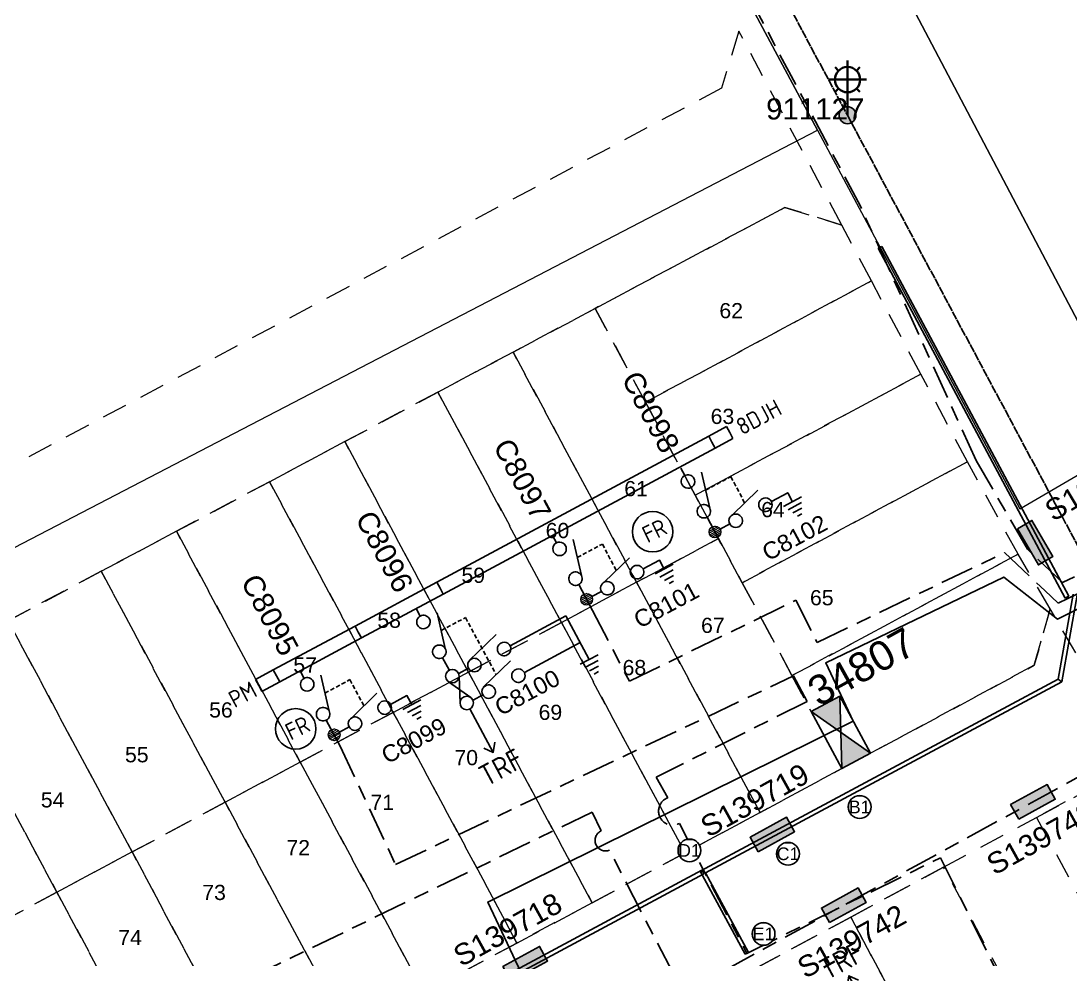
# Model space of a CAD drawing. Header units: metres. Extents: x 303431 to 305438, y 6269401 to 6270518.
# Drawn here: x 303767.9 to 303892.4, y 6270030 to 6270141.3 of the extents above; entities that cross this region are included whole.
import ezdxf
from ezdxf.enums import TextEntityAlignment as Align

# ---------------------------------------------------------------- set-up
doc = ezdxf.new("R2010")
doc.units = ezdxf.units.M
for name, pattern in [('A', [0]), ('Cable Exist OH', [1, 1, 0]), ('Cable Exist UG', [8.2, 4, -1.2, 1.8, -1.2]), ('CENTERX2', [4, 2.5, -0.5, 0.5, -0.5]), ('Dash', [5, 3, -2]), ('DASHED', [0.75, 0.5, -0.25]), ('IE Trench LV', [6.5, 5, -1.5])]:
    doc.linetypes.add(name, pattern=pattern)
doc.layers.get('0').update_dxf_attribs({"color": 6})
for name, color, linetype in [('_User Duct ID', 3, 'Continuous'), ('Equip_HV_EXT', 7, 'Continuous'), ('Equip_SP_SL_EXT', 7, 'Continuous'), ('Mains_HV_EXT', 7, 'Continuous'), ('Mains_HV_NEW_U72', 2, 'Continuous'), ('Mains_LV_EXT', 7, 'Continuous'), ('Sub_SP_EXT', 7, 'Continuous'), ('SupportsOH_SP_TR_HV_LV_SL_EXT', 7, 'Continuous'), ('SupportsUG_SP_LV_EXT', 7, 'Continuous'), ('UG_Details_SP_MISC', 7, 'Continuous')]:
    doc.layers.add(name, color=color, linetype=linetype)
for name, color, linetype, lineweight in [('Cadastre Developer_SP_EXT', 9, 'Continuous', 5), ('Cadastre Land Parcels_SP_EXT', 9, 'Continuous', 5), ('Cadastre Roads_SP_EXT', 9, 'Continuous', 5)]:
    doc.layers.add(name, color=color, linetype=linetype, lineweight=lineweight)
doc.styles.add('ARIAL', font='arial.ttf', dxfattribs={"height": 2})
doc.styles.add('iecARIAL', font='arial.ttf', dxfattribs={"height": 2})
doc.styles.add('iecISOCP', font='isocp.shx')
doc.styles.add('IESYMBOL1', font='isocp.shx')
doc.styles.add('POLE_LABEL', font='arial.ttf')
doc.styles.get("Standard").update_dxf_attribs({"font": 'arial.ttf'})
doc.styles.add('SWG_LABEL', font='arial.ttf')
doc.styles.add('SWITCH_LABEL', font='arial.ttf', dxfattribs={"height": 2.5})
doc.linetypes.add('Cable New UG', pattern='A,7,-0.25,["x",Standard,S=2,R=0,X=0.2,Y=-0.8],-2.1', length=9.35)

# ---------------------------------------------------------------- blocks, each defined once
blk = doc.blocks.new('SUB_PADMOUNT_EXT')
for points in [[(0, 0), (-3.84, 1.92), (-3.84, -1.92)], [(0, 0), (3.84, 1.92), (3.84, -1.92)]]:
    blk.add_hatch(color=256).paths.add_polyline_path(points)
for p, q in [((3.84, 1.92), (-3.84, -1.92)), ((-3.84, 1.92), (3.84, -1.92))]:
    blk.add_line(p, q)
blk.add_lwpolyline([(-3.84, -1.92), (3.84, -1.92), (3.84, 1.92), (-3.84, 1.92)], close=True)
for tag, height, flags, p in [('ASSET_NUM', 3.5, 8, (2, 2)), ('STREET_CODE', 0.2, 9, (1.5, 0)), ('CONSTRUCTED_VOLTAGE', 0.2, 9, (1.5, -0.2)), ('OPERATING_VOLTAGE', 0.2, 9, (1.5, -0.6)), ('ORIENTATION', 0.2, 9, (1.5, -0.8)), ('OWNED_BY', 0.2, 9, (1.5, -1)), ('OPERATED_BY', 0.2, 9, (1.5, -1.2)), ('NO_PHASES', 0.2, 9, (1.5, -0.4)), ('SECONDARY_VOLTAGE', 0.2, 9, (1.5, -1.6)), ('STATE', 0.2, 9, (1.5, -1.8)), ('SUBSTATION_TYPE', 0.2, 9, (1.5, -2.2)), ('MAINTAINED_BY', 0.2, 9, (1.5, -1.4)), ('PARENT', 0.2, 9, (1.5, -2)), ('USAGE', 0.2, 9, (1.5, -2.4)), ('STREETNAME', 0.2, 9, (1.5, -3)), ('SUBURB', 0.2, 9, (1.5, -3.2)), ('Z', 0.2, 1, (1.5, -3.6)), ('LEGEND', 0.2, 9, (1.5, -2.6)), ('LOCATION', 0.2, 9, (1.5, -2.8)), ('NOTES', 0.2, 9, (1.5, -3.4))]:
    blk.add_attdef(tag, text='', height=height, dxfattribs=dict(flags=flags)).set_placement(p, align=Align.MIDDLE_LEFT)
blk = doc.blocks.new('SL_LANTERN_EXT')
at = {"lineweight": 40}
for p, q in [((0, 1.97), (0, 6.47)), ((-1.46, 5.68), (-1.06, 5.28)), ((1.46, 5.68), (1.06, 5.28)), ((-2.25, 4.22), (2.25, 4.22)), ((-1.46, 2.76), (-1.06, 3.16)), ((0, 0), (0, 2.72)), ((1.46, 2.76), (1.06, 3.16))]:
    blk.add_line(p, q, dxfattribs=at)
blk.add_circle((0, 4.22), 1.5, dxfattribs=at)
at = {"style": 'iecARIAL', "flags": 9}
blk.add_attdef('ASSET_NUM', (1.5, 1.5), '', height=2.5, dxfattribs=at)
for tag, p, height, flags in [('CONSTRUCTED_VOLTAGE', (0.98, -0.65), 0.2, 9), ('CONTROL_TYPE', (0.98, -0.85), 0.2, 9), ('LANTERN_PURPOSE', (0.98, -1.05), 0.2, 9), ('LANTERN_TYPE', (0.98, -1.25), 0.2, 9), ('LNUMBER', (2.18, -3.25), 2.5, 8), ('OPERATING_VOLTAGE', (0.98, -1.65), 0.2, 9), ('ORIENTATION', (0.98, -1.85), 0.2, 9), ('OWNED_BY', (0.98, -2.05), 0.2, 9), ('STATE', (0.98, -2.25), 0.2, 9), ('NO_PHASES', (0.98, -1.45), 0.2, 9), ('USAGE', (0.98, -2.45), 0.2, 9), ('CEXIST', (0.98, -2.65), 0.2, 9), ('CNEW', (0.98, -2.85), 0.2, 9), ('CNUMBER', (0.98, -3.05), 0.2, 9), ('CREMOVE', (0.98, -3.25), 0.2, 9), ('CREPLACE', (0.98, -3.45), 0.2, 9), ('LKINGHEIGHT', (0.98, -3.65), 0.2, 9), ('LBRACKET', (0.98, -3.85), 0.2, 9), ('LBRACKETVOCAB', (0.98, -4.05), 0.2, 9), ('LCATEGORY', (0.98, -4.25), 0.2, 9), ('LCHARGE1', (0.98, -4.45), 0.2, 9), ('LCHARGE1PERCENT', (0.98, -4.65), 0.2, 9), ('LCHARGE2', (0.98, -4.85), 0.2, 9), ('LCHARGE2PERCENT', (0.98, -5.05), 0.2, 9), ('LCHARGE3', (0.98, -5.25), 0.2, 9), ('LCHARGE3PERCENT', (0.98, -5.45), 0.2, 9), ('LEXIST', (0.98, -5.65), 0.2, 9), ('LLAMP', (0.98, -5.85), 0.2, 9), ('LLAMPVOCAB', (0.98, -6.05), 0.2, 9), ('LMAST', (0.98, -6.25), 0.2, 9), ('LMASTVOCAB', (0.98, -6.45), 0.2, 9), ('LNEW', (0.98, -6.65), 0.2, 9), ('LANTNUMBER', (0.98, -6.85), 0.2, 9), ('LOUTREACH', (0.98, -7.25), 0.2, 9), ('LOUTREACHVOCAB', (0.98, -7.45), 0.2, 9), ('LRATECODE', (0.98, -7.65), 0.2, 9), ('LREMOVE', (0.98, -7.85), 0.2, 9), ('LREPLACE', (0.98, -8.05), 0.2, 9), ('LTYPE', (0.98, -8.25), 0.2, 9), ('LTYPEVOCAB', (0.98, -8.45), 0.2, 9), ('LEGEND', (0.98, -8.65), 0.2, 9), ('LOCATION', (0.98, -8.85), 0.2, 9), ('STREETNAME', (0.98, -9.25), 0.2, 9), ('SUBURB', (0.98, -9.45), 0.2, 1), ('NOTES', (0.98, -9.05), 0.2, 9)]:
    blk.add_attdef(tag, p, '', height=height, dxfattribs=dict(flags=flags))
blk = doc.blocks.new('POLE_EXT')
blk.add_hatch(color=256).paths.add_polyline_path([(-1, 0, 1), (1, 0, 1)])
blk.add_lwpolyline([(-1, 0, 1), (1, 0, 1)], format="xyb", close=True)
for tag, height, flags, p in [('pNumber', 2.5, 8, (-17.84, 2.07)), ('OWNED_BY', 0.2, 9, (1.35, -0.4)), ('SPECIAL_USE', 0.2, 9, (1.35, -0.8)), ('STATE', 0.2, 9, (1.35, -1)), ('PARENT', 0.2, 9, (1.35, -0.6)), ('USAGE', 0.2, 9, (1.35, -1.2)), ('cLV', 0.2, 9, (1.35, -1.4)), ('hDepth', 0.2, 9, (1.35, -1.6)), ('hDia', 0.2, 9, (1.35, -1.8)), ('cHV', 0.2, 9, (1.35, -2)), ('LBRACKET', 0.2, 9, (1.35, -2.2)), ('LExisting', 0.2, 9, (1.35, -2.4)), ('cLinedev', 0.2, 9, (1.35, -3.4)), ('pExisting', 0.2, 9, (1.35, -3.8)), ('LANTNUMBER', 0.2, 9, (1.35, -2.6)), ('LOther', 0.2, 9, (1.35, -2.8)), ('LRemove', 0.2, 9, (1.35, -3)), ('LEGEND', 0.2, 9, (1.35, -3.2)), ('LOCATION', 0.2, 9, (1.35, -3.6)), ('pFooting', 0.2, 9, (1.35, -4.4)), ('pNew', 0.2, 9, (1.35, -4.6)), ('pRelocate', 0.2, 9, (1.35, -5)), ('PFNUMBER', 0.2, 9, (1.35, -4)), ('NEWPFNUMBER', 0.2, 9, (1.35, -4.2)), ('pRemove', 0.2, 9, (1.35, -5.2)), ('pReplace', 0.2, 9, (1.35, -5.4)), ('pStay', 0.2, 9, (1.35, -5.6)), ('pType', 0.2, 9, (1.35, -5.8)), ('cspan', 0.2, 9, (1.35, -6)), ('STREETNAME', 0.2, 9, (1.35, -6.2)), ('SUBURB', 0.2, 9, (1.35, -6.4)), ('OPERATED_BY', 0.2, 9, (1.36, -7.01)), ('NOTES', 0.2, 9, (1.35, -6.6)), ('MAINTAINED_BY', 0.2, 9, (1.36, -6.81))]:
    blk.add_attdef(tag, text='', height=height, dxfattribs=dict(flags=flags)).set_placement(p, align=Align.MIDDLE_LEFT)
at = {"style": 'POLE_LABEL'}
for tag, height, flags, p in [('ASSET_NUM', 2.5, 8, (2, 2)), ('STRUCTURE_PLANT_NUMBER', 0.2, 9, (1.35, 0.03)), ('STREET_CODE', 0.2, 9, (1.35, -0.2))]:
    blk.add_attdef(tag, text='', height=height, dxfattribs=dict(at, flags=flags)).set_placement(p, align=Align.MIDDLE_LEFT)
at = {"flags": 1}
blk.add_attdef('Z', (1.35, -7.33), '', height=0.2, dxfattribs=at)
blk = doc.blocks.new('PILLAR_EXT')
blk.add_hatch(color=256).paths.add_polyline_path([(-2.475, 0.99), (-2.475, -0.99), (2.475, -0.99), (2.475, 0.99)])
blk.add_lwpolyline([(-2.475, -0.99), (2.475, -0.99), (2.475, 0.99), (-2.475, 0.99)], close=True)
at = {"style": 'iecARIAL', "flags": 8}
blk.add_attdef('ASSET_NUM', (1.5, 3.5), '', height=2.5, dxfattribs=at)
for tag, p, flags in [('OWNED_BY', (0, -0.2), 9), ('STATE', (0, -0.4), 9), ('SUPPORT_TYPE', (0, -0.6), 9), ('USAGE', (0, -0.8), 9), ('LEGEND', (0, -1), 9), ('LOCATION', (0, -1.2), 9), ('NOTES', (0, -1.4), 9), ('STREETNAME', (0, -1.8), 9), ('SUBURB', (0, -2), 1), ('PARENT', (0, -1.6), 9)]:
    blk.add_attdef(tag, p, '', height=0.2, dxfattribs=dict(flags=flags))
blk = doc.blocks.new('SWG_SIE_TRF_NOES_NEW')
for p, q in [((7.01, 0.8), (2.79, 1.95)), ((14.68, 0), (20.54, 0))]:
    blk.add_line(p, q)
at = {"linetype": 'DASHED'}
blk.add_lwpolyline([(4.9, 1.38), (4.9, 4.64), (12.61, 4.64)], dxfattribs=at)
for points in [[(2.2, 0.01), (1.2, 0.01)], [(19.54, -0.75), (20.54, 0), (19.54, 0.75)], [(7.8, 0), (9.45, 0)]]:
    blk.add_lwpolyline(points)
for points in [[(3, -0.79, 1), (3, 0.81, 1)], [(7, -0.8, 1), (7, 0.8, 1)]]:
    blk.add_lwpolyline(points, format="xyb", close=True)
at = {"flags": 1}
blk.add_attdef('Z', (0, 0), '', height=0.2, dxfattribs=at)
at = {"style": 'SWITCH_LABEL', "flags": 9}
blk.add_attdef('STREET_CODE', text='', height=0.2, dxfattribs=at).set_placement((0, -0.2), align=Align.MIDDLE_LEFT)
at = {"flags": 9}
for tag, p in [('ORIENTATION', (0, -0.4)), ('SUBURB', (0, -1)), ('STREETNAME', (0, -1.2)), ('PARENT', (0, -0.6)), ('USAGE', (0, -0.8)), ('OPERATED_BY', (0, -2.11)), ('LOCATION', (0, -1.4)), ('NOTES', (0, -1.6)), ('OWNED_BY', (0, -1.89)), ('MAINTAINED_BY', (0, -2.32))]:
    blk.add_attdef(tag, text='', height=0.2, dxfattribs=at).set_placement(p, align=Align.MIDDLE_LEFT)
blk = doc.blocks.new('SWG_FUSE_NEW')
for points in [[(1.15, 0.72), (4.04, -0.71)], [(1.16, -0.72), (4.04, 0.73)]]:
    blk.add_lwpolyline(points)
for centre in [(0.8, 0), (4.4, 0.01)]:
    blk.add_circle(centre, 0.8)
blk = doc.blocks.new('*U58')
at = {"linetype": 'CENTERX2'}
blk.add_blockref('SWG_SIE_TRF_NOES_NEW', (0, 0), dxfattribs=at)
at = {"linetype": 'CENTERX2', "rotation": 180}
blk.add_blockref('SWG_FUSE_NEW', (14.68, 0), dxfattribs=at)
at = {"style": 'IESYMBOL1'}
blk.add_text('TRF', height=2.5, rotation=270.0174, dxfattribs=at).set_placement((22.51, -0.05), align=Align.MIDDLE_CENTER)
blk = doc.blocks.new('*U57')
for p, q in [((-1.6, 60.98), (-1.6, 63.38)), ((-1.6, 63.38), (-0.8, 63.38)), ((0, 63.38), (-0.8, 63.38)), ((0, 60.98), (0, 63.38)), ((-1.6, 24.4), (-1.6, 60.98)), ((-1.6, 60.98), (-0.8, 60.98)), ((0, 60.98), (-0.8, 60.98)), ((0, 24.4), (0, 60.98)), ((-1.6, 13.4), (-1.6, 24.4)), ((-1.6, 24.4), (-0.8, 24.4)), ((0, 24.4), (-0.8, 24.4)), ((0, 13.4), (0, 24.4)), ((-1.6, 2.4), (-1.6, 13.4)), ((-1.6, 13.4), (-0.8, 13.4)), ((0, 13.4), (-0.8, 13.4)), ((0, 2.4), (0, 13.4)), ((-1.6, 0), (-1.6, 2.4)), ((-1.6, 2.4), (-0.8, 2.4)), ((0, 2.4), (-0.8, 2.4)), ((0, 0), (0, 2.4)), ((-1.6, 0), (-0.8, 0)), ((0, 0), (-0.8, 0))]:
    blk.add_line(p, q)
at = {"color": 7, "style": 'IESYMBOL1'}
for s, p in [('8DJH', (-0.79, 67.27, 19.97)), ('PM', (-0.76, -2.18, 19.97))]:
    blk.add_text(s, height=2, rotation=89.9826, dxfattribs=at).set_placement(p, align=Align.MIDDLE_CENTER)
blk = doc.blocks.new('*U59')
at = {"linetype": 'CENTERX2'}
blk.add_blockref('SWG_SIE_TRF_NOES_NEW', (0, 0), dxfattribs=at)
at = {"linetype": 'CENTERX2', "rotation": 180}
blk.add_blockref('SWG_FUSE_NEW', (14.68, 0), dxfattribs=at)
at = {"style": 'IESYMBOL1'}
blk.add_text('TRF', height=2.5, rotation=89.9826, dxfattribs=at).set_placement((22.51, -0.05), align=Align.MIDDLE_CENTER)
blk = doc.blocks.new('FAULT_INDIC_SE')
blk.add_circle((0, 0), 2.4)
at = {"insert": (-1.15, 1), "char_height": 2, "width": 2.7042, "attachment_point": 1, "style": 'iecISOCP'}
blk.add_mtext('FR', dxfattribs=at)
blk = doc.blocks.new('SWG_SIE_SU_NEW')
blk.add_line((5.81, 0.79), (1.59, 1.94))
at = {"linetype": 'A', "lineweight": 0}
for p, q in [((7.98, 0.35), (7.98, -0.37)), ((8.18, -0.58), (8.18, 0.56)), ((8.38, 0.66), (8.38, -0.68)), ((8.58, -0.71), (8.58, 0.69)), ((8.78, 0.66), (8.78, -0.68)), ((8.98, -0.59), (8.98, 0.56)), ((9.18, 0.35), (9.18, -0.38))]:
    blk.add_line(p, q, dxfattribs=at)
at = {"linetype": 'DASHED'}
blk.add_lwpolyline([(3.7, 1.36), (3.7, 4.73), (7.22, 4.73)], dxfattribs=at)
for points in [[(1, 0), (0, 0)], [(6.6, -0.01), (10.1, -0.01)]]:
    blk.add_lwpolyline(points)
for points in [[(1.8, -0.8, 1), (1.8, 0.8, 1)], [(5.8, -0.81, 1), (5.8, 0.79, 1)]]:
    blk.add_lwpolyline(points, format="xyb", close=True)
at = {"linetype": 'A', "lineweight": 0}
blk.add_circle((8.58, -0.01), 0.7, dxfattribs=at)
at = {"style": 'SWG_LABEL', "flags": 8}
blk.add_attdef('ASSET_NUM', text='', height=2.5, rotation=179.9544, dxfattribs=at).set_placement((-2.4, 0.01), align=Align.MIDDLE_LEFT)
at = {"flags": 1}
blk.add_attdef('Z', (0, 0), '', height=0.2, dxfattribs=at)
at = {"style": 'SWITCH_LABEL', "flags": 9}
blk.add_attdef('STREET_CODE', text='', height=0.2, dxfattribs=at).set_placement((0, 0), align=Align.MIDDLE_LEFT)
at = {"flags": 9}
for tag, p in [('ORIENTATION', (0, -0.2)), ('SUBURB', (0, -0.8)), ('STREETNAME', (0, -1)), ('PARENT', (0, -0.4)), ('USAGE', (0, -0.6)), ('LOCATION', (0, -1.2)), ('OPERATED_BY', (-0.01, -1.84)), ('OWNED_BY', (-0.01, -1.62)), ('MAINTAINED_BY', (-0.01, -2.05)), ('NOTES', (0, -1.4))]:
    blk.add_attdef(tag, text='', height=0.2, dxfattribs=at).set_placement(p, align=Align.MIDDLE_LEFT)
blk = doc.blocks.new('SWG_SIE_TRS_ES_1_NEW')
for p, q in [((-6.1, 4.33), (-1.8, 5.55)), ((-6.1, 0.75), (-1.8, 1.97)), ((5.3, -2.29), (7.7, -2.29)), ((5.6, -2.89), (7.4, -2.89)), ((5.9, -3.49), (7.1, -3.49)), ((6.21, -4.09), (6.81, -4.09))]:
    blk.add_line(p, q)
for points in [[(-5.79, 2.76, -1), (-5.79, 4.36, -1)], [(-1.79, 2.77, -1), (-1.79, 4.37, -1)], [(-5.79, -0.82, -1), (-5.79, 0.78, -1)], [(-1.79, -0.81, -1), (-1.79, 0.79, -1)]]:
    blk.add_lwpolyline(points, format="xyb", close=True)
for points in [[(-6.59, 3.56), (-7.89, 3.56)], [(6.5, 3.57), (-0.99, 3.57)], [(6.5, 3.57), (6.5, -2.29)], [(-6.59, -0.02), (-7.89, -0.02)], [(6.5, -0.01), (-0.99, -0.01)]]:
    blk.add_lwpolyline(points)
at = {"flags": 1}
blk.add_attdef('Z', (0, 0), '', height=0.2, dxfattribs=at)
at = {"style": 'SWG_LABEL', "flags": 8}
blk.add_attdef('ASSET_NUM', text='', height=2.5, dxfattribs=at).set_placement((-1.81, -2.26), align=Align.MIDDLE_CENTER)
at = {"style": 'SWITCH_LABEL', "flags": 9}
blk.add_attdef('STREET_CODE', text='', height=0.2, dxfattribs=at).set_placement((0, -0.2), align=Align.MIDDLE_LEFT)
at = {"flags": 9}
for tag, p in [('ORIENTATION', (0, -0.4)), ('SUBURB', (0, -1)), ('STREETNAME', (0, -1.2)), ('PARENT', (0, -0.6)), ('USAGE', (0, -0.8)), ('LOCATION', (0, -1.4)), ('NOTES', (0, -1.6)), ('OWNED_BY', (0.01, -1.8)), ('OPERATED_BY', (0.01, -2.03)), ('MAINTAINED_BY', (0, -2.23))]:
    blk.add_attdef(tag, text='', height=0.2, dxfattribs=at).set_placement(p, align=Align.MIDDLE_LEFT)
blk = doc.blocks.new('SWG_SIE_ES_NEW')
for p, q in [((-5.79, 0.78), (-1.79, 1.93)), ((0.01, -1.21), (2.41, -1.21)), ((0.31, -1.81), (2.11, -1.81)), ((0.61, -2.41), (1.81, -2.41)), ((0.92, -3.01), (1.52, -3.01))]:
    blk.add_line(p, q)
for points in [[(-5.79, -0.82, -1), (-5.79, 0.78, -1)], [(-1.79, -0.81, -1), (-1.79, 0.79, -1)]]:
    blk.add_lwpolyline(points, format="xyb", close=True)
for points in [[(-6.59, -0.02), (-7.89, -0.02)], [(-0.99, -0.01), (1.21, -0.01), (1.21, -1.21)]]:
    blk.add_lwpolyline(points)
at = {"flags": 1}
blk.add_attdef('Z', (0, 0), '', height=0.2, dxfattribs=at)
at = {"style": 'SWITCH_LABEL', "flags": 9}
blk.add_attdef('STREET_CODE', text='', height=0.2, dxfattribs=at).set_placement((0, -0.2), align=Align.MIDDLE_LEFT)
at = {"flags": 9}
for tag, p in [('ORIENTATION', (0, -0.4)), ('SUBURB', (0, -1)), ('STREETNAME', (0, -1.2)), ('PARENT', (0, -0.6)), ('USAGE', (0, -0.8)), ('OPERATED_BY', (0, -2.01)), ('LOCATION', (0, -1.4)), ('NOTES', (0, -1.6)), ('OWNED_BY', (0, -1.78)), ('MAINTAINED_BY', (0, -2.21))]:
    blk.add_attdef(tag, text='', height=0.2, dxfattribs=at).set_placement(p, align=Align.MIDDLE_LEFT)
at = {"style": 'ARIAL', "flags": 8}
blk.add_attdef('ASSET_NUM', text='', height=2, dxfattribs=at).set_placement((14.3, -5.09), align=Align.MIDDLE_RIGHT)
blk = doc.blocks.new('DUCT_INDICATOR')
at = {"flags": 1}
blk.add_attdef('Z', (0, 0), '', height=0.2, dxfattribs=at)
at = {"color": 7, "linetype": 'Cable Exist UG'}
blk.add_wipeout([(-0.51, 2.16), (-0.04, 2.22), (0.58, 2.17), (1.41, 1.69), (2.01, 1.02), (2.19, 0.01), (1.98, -1.07), (1.16, -1.93), (0.25, -2.17), (-0.43, -2.15), (-1.15, -1.86), (-1.68, -1.49), (-1.99, -0.81), (-2.19, 0.06), (-1.97, 1.09), (-1.07, 1.98), (-0.87, 2.07)], dxfattribs=at)
blk.add_circle((0, 0), 2.25)
blk.add_attdef('CODE', text='', height=1.8).set_placement((0, 0), align=Align.MIDDLE_CENTER)

msp = doc.modelspace()

# ---------------------------------------------------------------- linework, layer by layer
at = {"layer": 'Cadastre Developer_SP_EXT', "linetype": 'Dash'}
for points in [[(303766.35988, 6270070.20228), (303777.39703, 6270076.07307), (303786.31495, 6270080.81766), (303797.3521, 6270086.68845), (303806.27003, 6270091.43156), (303817.30718, 6270097.30235), (303826.22511, 6270102.04694), (303835.93774, 6270107.21329), (303835.93774, 6270107.21329), (303858.41754, 6270119.16947), (303865.17776, 6270117.10204), (303852.98184, 6270140.06725), (303850.91293, 6270133.30259), (303718.56181, 6270062.9019)], [(303855.22686, 6270029.1822), (303866.24181, 6270035.09295), (303877.25825, 6270041.0037), (303888.2732, 6270046.91445), (303896.08711, 6270051.10703), (303903.01752, 6270049.15503), (303889.88334, 6270071.60967), (303888.00238, 6270064.92937), (303865.19404, 6270052.69053), (303855.50064, 6270047.48866), (303846.60048, 6270042.71299), (303835.58404, 6270036.80224), (303826.68388, 6270032.02658), (303815.66892, 6270026.11583)], [(303855.22686, 6270029.1822), (303866.24181, 6270035.09295), (303877.25825, 6270041.0037), (303888.2732, 6270046.91445), (303896.08711, 6270051.10703), (303903.01752, 6270049.15503), (303889.88334, 6270071.60967), (303888.00238, 6270064.92937), (303865.19404, 6270052.69053), (303855.50064, 6270047.48866), (303846.60048, 6270042.71299), (303835.58404, 6270036.80224), (303826.68388, 6270032.02658), (303815.66892, 6270026.11583)], [(303855.22686, 6270029.1822), (303866.24181, 6270035.09295), (303877.25825, 6270041.0037), (303888.2732, 6270046.91445), (303896.08711, 6270051.10703), (303903.01752, 6270049.15503), (303889.88334, 6270071.60967), (303888.00238, 6270064.92937), (303865.19404, 6270052.69053), (303855.50064, 6270047.48866), (303846.60048, 6270042.71299), (303835.58404, 6270036.80224), (303826.68388, 6270032.02658), (303815.66892, 6270026.11583)]]:
    msp.add_lwpolyline(points, dxfattribs=at)
for points in [[(303868.6955, 6270110.47797), (303865.17776, 6270117.10204), (303858.41754, 6270119.16947), (303835.93774, 6270107.21329), (303841.90177, 6270096.09919), (303868.6955, 6270110.47797)], [(303874.55889, 6270099.43638), (303868.6955, 6270110.47797), (303841.90177, 6270096.09919), (303847.81252, 6270085.08423), (303874.55889, 6270099.43638)], [(303841.90177, 6270096.09919), (303835.93774, 6270107.21329), (303826.22511, 6270102.04694), (303840.86287, 6270074.7678), (303850.56663, 6270079.95191), (303847.81252, 6270085.08423), (303841.90177, 6270096.09919)], [(303826.22511, 6270102.04694), (303817.30718, 6270097.30235), (303831.95383, 6270070.00841), (303840.86287, 6270074.7678), (303826.22511, 6270102.04694)], [(303880.07451, 6270089.05039), (303874.55889, 6270099.43638), (303847.81252, 6270085.08423), (303850.56663, 6270079.95191), (303853.37253, 6270074.72192), (303880.07451, 6270089.05039)], [(303817.30718, 6270097.30235), (303806.27003, 6270091.43156), (303820.92704, 6270064.1169), (303831.95383, 6270070.00841), (303817.30718, 6270097.30235)], [(303806.27003, 6270091.43156), (303797.3521, 6270086.68845), (303812.01799, 6270059.35752), (303820.92704, 6270064.1169), (303806.27003, 6270091.43156)], [(303880.07451, 6270089.05039), (303853.37253, 6270074.72192), (303859.28329, 6270063.70697), (303886.09181, 6270078.09167), (303880.07451, 6270089.05039)], [(303797.3521, 6270086.68845), (303786.31495, 6270080.81766), (303800.9912, 6270053.466), (303812.01799, 6270059.35752), (303797.3521, 6270086.68845)], [(303786.31495, 6270080.81766), (303777.39703, 6270076.07307), (303792.08215, 6270048.70662), (303800.9912, 6270053.466), (303786.31495, 6270080.81766)], [(303853.37253, 6270074.72192), (303850.56663, 6270079.95191), (303840.86287, 6270074.7678), (303855.50064, 6270047.48866), (303865.19404, 6270052.69053), (303859.28329, 6270063.70697), (303853.37253, 6270074.72192)], [(303888.00238, 6270064.92937), (303889.88334, 6270071.60967), (303886.09181, 6270078.09167), (303859.28329, 6270063.70697), (303865.19404, 6270052.69053), (303888.00238, 6270064.92937)], [(303777.39703, 6270076.07307), (303766.35988, 6270070.20228), (303781.05536, 6270042.81511), (303792.08215, 6270048.70662), (303777.39703, 6270076.07307)], [(303840.86287, 6270074.7678), (303831.95383, 6270070.00841), (303846.60048, 6270042.71299), (303855.50064, 6270047.48866), (303840.86287, 6270074.7678)], [(303766.35988, 6270070.20228), (303757.44195, 6270065.45918), (303772.14632, 6270038.05572), (303781.05536, 6270042.81511), (303766.35988, 6270070.20228)], [(303831.95383, 6270070.00841), (303820.92704, 6270064.1169), (303835.58404, 6270036.80224), (303846.60048, 6270042.71299), (303831.95383, 6270070.00841)], [(303757.44195, 6270065.45918), (303746.4048, 6270059.58838), (303761.121, 6270032.16421), (303772.14632, 6270038.05572), (303757.44195, 6270065.45918)], [(303820.92704, 6270064.1169), (303812.01799, 6270059.35752), (303826.68388, 6270032.02658), (303835.58404, 6270036.80224), (303820.92704, 6270064.1169)], [(303812.01799, 6270059.35752), (303800.9912, 6270053.466), (303815.66892, 6270026.11583), (303826.68388, 6270032.02658), (303812.01799, 6270059.35752)], [(303800.9912, 6270053.466), (303792.08215, 6270048.70662), (303806.76728, 6270021.33869), (303815.66892, 6270026.11583), (303800.9912, 6270053.466)], [(303903.01752, 6270049.15503), (303896.08711, 6270051.10703), (303888.2732, 6270046.91445), (303900.16426, 6270024.75579), (303913.16673, 6270031.80311), (303903.01752, 6270049.15503)], [(303792.08215, 6270048.70662), (303781.05536, 6270042.81511), (303795.75232, 6270015.42793), (303806.76728, 6270021.33869), (303792.08215, 6270048.70662)], [(303781.05536, 6270042.81511), (303772.14632, 6270038.05572), (303786.85216, 6270010.65227), (303795.75232, 6270015.42793), (303781.05536, 6270042.81511)], [(303877.25825, 6270041.0037), (303866.24181, 6270035.09295), (303878.18171, 6270012.84253), (303884.7969, 6270016.42687), (303889.17298, 6270018.79916), (303877.25825, 6270041.0037)], [(303772.14632, 6270038.05572), (303761.121, 6270032.16421), (303775.83573, 6270004.74152), (303786.85216, 6270010.65227), (303772.14632, 6270038.05572)], [(303866.24181, 6270035.09295), (303855.22686, 6270029.1822), (303867.19043, 6270006.88591), (303878.18171, 6270012.84253), (303866.24181, 6270035.09295)]]:
    msp.add_lwpolyline(points, close=True, dxfattribs=at)
at = {"layer": 'Cadastre Land Parcels_SP_EXT', "linetype": 'Continuous'}
for points in [[(303903.86843, 6270093.0588), (304206.78713, 6270210.66237), (304273.40352, 6270236.55531), (304342.30562, 6270263.311), (304409.52771, 6270289.4192), (304476.75749, 6270315.53607), (304546.0418, 6270342.47602), (304565.4975, 6270350.25485), (304810.29183, 6270448.35379), (304797.37937, 6270469.03528), (304766.75595, 6270517.95026), (304408.94003, 6270377.97451), (303862.40245, 6270164.13899), (303900.50163, 6270091.75156), (303903.86843, 6270093.0588)], [(303903.86843, 6270093.0588), (304206.78713, 6270210.66237), (304273.40352, 6270236.55531), (304342.30562, 6270263.311), (304409.52771, 6270289.4192), (304476.75749, 6270315.53607), (304546.0418, 6270342.47602), (304565.4975, 6270350.25485), (304810.29183, 6270448.35379), (304797.37937, 6270469.03528), (304766.75595, 6270517.95026), (304408.94003, 6270377.97451), (303862.40245, 6270164.13899), (303900.50163, 6270091.75156), (303903.86843, 6270093.0588)], [(303862.287, 6270128.33602), (303801.67996, 6270241.45698), (303657.83903, 6270166.65003), (303677.70999, 6270129.05301), (303703.92896, 6270079.61599), (303717.94399, 6270053.36998), (303862.287, 6270128.33602)]]:
    msp.add_lwpolyline(points, close=True, dxfattribs=at)
at = {"layer": 'Cadastre Roads_SP_EXT', "linetype": 'Continuous'}
msp.add_lwpolyline([(303900.50163, 6270091.75154), (303862.40247, 6270164.13894), (303860.05901, 6270168.59122), (303822.89616, 6270239.19953), (303825.39503, 6270240.18361), (303802.85137, 6270282.77311), (303778.68633, 6270328.40334), (303762.50112, 6270359.01161), (303750.96345, 6270354.90328), (303742.51841, 6270351.8977), (303801.67982, 6270241.4568), (303862.28661, 6270128.33617), (303886.28061, 6270083.46704), (303900.50163, 6270091.75154)], close=True, dxfattribs=at)
at = {"layer": 'Mains_HV_EXT', "linetype": 'Cable Exist UG'}
for points in [[(303994.26407, 6270116.12582), (303991.30748, 6270123.42637), (303991.30748, 6270123.42637), (303951.15043, 6270107.96692), (303929.1495, 6270099.48269), (303909.48238, 6270091.90253), (303908.2907, 6270090.4088), (303908.2907, 6270090.4088), (303904.93605, 6270081.00341), (303891.34927, 6270074.74555), (303887.18148, 6270078.69079), (303887.18148, 6270078.69079), (303881.10801, 6270089.20815), (303867.42569, 6270119.26542), (303867.42569, 6270119.26542), (303855.63136, 6270141.47431), (303849.0149, 6270153.96216), (303851.80683, 6270156.34994)], [(303835.64953, 6270071.40845), (303840.007, 6270063.05075), (303859.73321, 6270072.63176), (303862.26314, 6270067.63037), (303862.26314, 6270067.63037), (303884.48872, 6270078.29377), (303889.26379, 6270073.78361), (303890.84425, 6270072.29083), (303894.27236, 6270073.94642), (303907.74633, 6270080.09518), (303907.74633, 6270080.09518), (303907.12196, 6270081.1785), (303910.29326, 6270090.06988), (303924.66206, 6270095.56982)]]:
    msp.add_lwpolyline(points, dxfattribs=at)
for points in [[(303805.72969, 6270055.35353), (303812.28581, 6270041.324), (303859.47958, 6270063.69086), (303861.06491, 6270060.65853), (303861.06491, 6270060.65853), (303843.19783, 6270051.68344), (303843.19783, 6270051.68344), (303844.56097, 6270049.23305, 1.07586778), (303845.93875, 6270046.19989), (303853.92919, 6270030.80202), (303876.90258, 6270042.13623), (303884.17265, 6270027.40049)], [(303854.25277, 6270011.34564), (303845.18424, 6270028.45275), (303845.18424, 6270028.45275), (303837.64913, 6270043.01784, -0.969572009), (303836.68118, 6270045.33245), (303835.58774, 6270047.53188), (303835.58774, 6270047.53188), (303751.92515, 6270007.06154), (303748.17257, 6269986.49243), (303739.27235, 6269981.71679), (303728.25729, 6269975.80594), (303719.35565, 6269971.0303), (303708.341, 6269965.1197), (303699.44078, 6269960.34256), (303676.31416, 6269947.93337), (303668.87797, 6269950.17642), (303666.57669, 6269951.78827), (303666.57669, 6269951.78827), (303664.79685, 6269955.10546), (303670.82106, 6269958.10818), (303670.05413, 6269959.88177)]]:
    msp.add_lwpolyline(points, format="xyb", dxfattribs=at)
at = {"layer": 'Mains_HV_NEW_U72', "color": 10, "linetype": 'Cable New UG', "ltscale": 0.75, "flags": 128}
msp.add_lwpolyline([(303895.70932, 6270072.86249), (303890.75216, 6270070.38973), (303884.37724, 6270075.38797), (303863.28409, 6270065.22493), (303866.52158, 6270058.30624), (303823.22482, 6270036.88142), (303839.0376, 6270003.36031)], dxfattribs=at)
at = {"layer": 'Mains_LV_EXT', "linetype": 'Cable Exist OH'}
for points in [[(303820.49928, 6270214.8086), (303865.86632, 6270130.10473)], [(303820.49928, 6270214.8086), (303865.86632, 6270130.10473)], [(303865.86632, 6270130.10473), (303912.12916, 6270043.62077)], [(303865.86632, 6270130.10473), (303912.12916, 6270043.62077)]]:
    msp.add_lwpolyline(points, dxfattribs=at)
at = {"layer": 'UG_Details_SP_MISC'}
for p, q in [((303869.49591, 6270114.34606), (303869.70755, 6270114.45924)), ((303891.66312, 6270072.89231), (303869.49591, 6270114.34606)), ((303869.91919, 6270114.57241), (303869.70755, 6270114.45924)), ((303892.0864, 6270073.11866), (303869.91919, 6270114.57241)), ((303890.82845, 6270063.29532), (303892.62736, 6270073.34583)), ((303891.26, 6270062.982), (303893.09985, 6270073.26126)), ((303891.66312, 6270072.89231), (303891.87476, 6270073.00548)), ((303892.0864, 6270073.11866), (303891.87476, 6270073.00548)), ((303848.38337, 6270040.54982), (303890.82845, 6270063.29532)), ((303849.03499, 6270040.35444), (303891.26, 6270062.982)), ((303890.82845, 6270063.29532), (303891.04422, 6270063.13866)), ((303891.26, 6270062.982), (303891.04422, 6270063.13866)), ((303848.59568, 6270040.6636), (303737.90431, 6269981.25505)), ((303848.82268, 6270040.24067), (303738.1313, 6269980.83211)), ((303853.72424, 6270030.6855), (303848.38337, 6270040.54982)), ((303848.38337, 6270040.54982), (303848.70918, 6270040.45213)), ((303848.59568, 6270040.6636), (303848.70918, 6270040.45213)), ((303849.03499, 6270040.35444), (303848.70918, 6270040.45213)), ((303848.82268, 6270040.24067), (303848.70918, 6270040.45213)), ((303854.14634, 6270030.91404), (303849.03499, 6270040.35444)), ((303853.72424, 6270030.6855), (303853.93529, 6270030.79977)), ((303854.14634, 6270030.91404), (303853.93529, 6270030.79977))]:
    msp.add_line(p, q, dxfattribs=at)
at = {"layer": 'UG_Details_SP_MISC', "color": 7, "linetype": 'Cable Exist UG', "flags": 128}
msp.add_lwpolyline([(303905.89112, 6270051.93262), (303897.78293, 6270054.16805), (303843.1057, 6270024.31378)], dxfattribs=at)

# ---------------------------------------------------------------- block references
at = {"layer": 'Equip_HV_EXT', "linetype": 'IE Trench LV'}
ref = msp.add_blockref('SWG_SIE_SU_NEW', (303846.09932, 6270088.29895), dxfattribs=dict(at, rotation=298.2179977999371))
ref.add_attrib('ASSET_NUM', 'C8098', dxfattribs={"layer": '0', "height": 2.5, "rotation": 118.1723716, "style": 'SWG_LABEL', "text_generation_flag": 6}).set_placement((303844.97473, 6270090.41919), align=Align.MIDDLE_RIGHT)
for name, p, rotation in [('*U57', (303796.44108, 6270061.83147), 298.218051642228), ('FAULT_INDIC_SE', (303842.7594, 6270080.76338), 26), ('FAULT_INDIC_SE', (303800.45373, 6270057.40235), 26)]:
    msp.add_blockref(name, p, dxfattribs=dict(at, rotation=rotation))
ref = msp.add_blockref('SWG_SIE_SU_NEW', (303830.88417, 6270080.31358), dxfattribs=dict(at, rotation=298.2179977999371))
ref.add_attrib('ASSET_NUM', 'C8097', dxfattribs={"layer": '0', "height": 2.5, "rotation": 118.1723716, "style": 'SWG_LABEL', "text_generation_flag": 6}).set_placement((303829.75959, 6270082.43382), align=Align.MIDDLE_RIGHT)
ref = msp.add_blockref('SWG_SIE_ES_NEW', (303857.70565, 6270084.81431), dxfattribs=dict(at, rotation=28.21799779993681))
ref.add_attrib('ASSET_NUM', 'C8102', dxfattribs={"layer": '0', "height": 2, "rotation": 28.2179978, "style": 'ARIAL'}).set_placement((303863.21627, 6270081.99914), align=Align.MIDDLE_RIGHT)
ref = msp.add_blockref('*U59', (303814.16563, 6270072.70419), dxfattribs=dict(at, rotation=298.2179977999371))
ref.add_attrib('ASSET_NUM', 'C8096', dxfattribs={"layer": '0', "height": 2.5, "rotation": 118.1723716, "style": 'SWG_LABEL', "text_generation_flag": 6}).set_placement((303813.41498, 6270073.87738), align=Align.MIDDLE_RIGHT)
ref = msp.add_blockref('SWG_SIE_ES_NEW', (303842.4905, 6270076.82894), dxfattribs=dict(at, rotation=28.21799779993681))
ref.add_attrib('ASSET_NUM', 'C8101', dxfattribs={"layer": '0', "height": 2, "rotation": 28.2179978, "style": 'ARIAL'}).set_placement((303848.00113, 6270074.01376), align=Align.MIDDLE_RIGHT)
ref = msp.add_blockref('SWG_SIE_SU_NEW', (303800.96434, 6270064.25866), dxfattribs=dict(at, rotation=298.2179977999371))
ref.add_attrib('ASSET_NUM', 'C8095', dxfattribs={"layer": '0', "height": 2.5, "rotation": 118.1723716, "style": 'SWG_LABEL', "text_generation_flag": 6}).set_placement((303799.83975, 6270066.3789), align=Align.MIDDLE_RIGHT)
ref = msp.add_blockref('SWG_SIE_TRS_ES_1_NEW', (303828.42281, 6270064.5622), dxfattribs=dict(at, rotation=28.21799779993681))
ref.add_attrib('ASSET_NUM', 'C8100', dxfattribs={"layer": '0', "height": 2, "rotation": 28.2179978, "style": 'SWG_LABEL'}).set_placement((303827.89621, 6270061.71033), align=Align.MIDDLE_CENTER)
ref = msp.add_blockref('SWG_SIE_ES_NEW', (303812.57067, 6270060.77402), dxfattribs=dict(at, rotation=28.21799779993681))
ref.add_attrib('ASSET_NUM', 'C8099', dxfattribs={"layer": '0', "height": 2, "rotation": 28.2179978, "style": 'ARIAL'}).set_placement((303818.08129, 6270057.95884), align=Align.MIDDLE_RIGHT)
ref = msp.add_blockref('*U58', (303875.73667, 6270010.04985), dxfattribs=dict(at, rotation=118.217847481067))
ref.add_attrib('ASSET_NUM', 'C8088', dxfattribs={"layer": '0', "height": 2.5, "rotation": 298.1722213, "style": 'SWG_LABEL'}).set_placement((303877.10786, 6270007.49448), align=Align.MIDDLE_LEFT)
at = {"layer": 'Equip_SP_SL_EXT'}
msp.add_blockref('SL_LANTERN_EXT', (303865.86625, 6270130.10472), dxfattribs=at)
msp.add_blockref('SL_LANTERN_EXT', (303865.86625, 6270130.10472), dxfattribs=at)
at = {"layer": 'Sub_SP_EXT'}
ref = msp.add_blockref('SUB_PADMOUNT_EXT', (303865.07021, 6270056.982), dxfattribs=dict(at, rotation=298.2177782672385))
ref.add_attrib('ASSET_NUM', '34807', dxfattribs={"layer": '0', "height": 3.5, "rotation": 29}).set_placement((303868.89212, 6270062.32026), align=Align.BOTTOM_CENTER)
at = {"layer": 'SupportsOH_SP_TR_HV_LV_SL_EXT'}
ref = msp.add_blockref('POLE_EXT', (303865.86638, 6270130.10477), dxfattribs=at)
ref.add_attrib('ASSET_NUM', '911127', dxfattribs={"layer": '0', "height": 2.5, "style": 'POLE_LABEL'}).set_placement((303867.86638, 6270130.85477), align=Align.MIDDLE_RIGHT)
at = {"layer": 'SupportsUG_SP_LV_EXT'}
ref = msp.add_blockref('PILLAR_EXT', (303888.10093, 6270079.4678), dxfattribs=dict(at, rotation=300.0797177977386))
ref.add_attrib('ASSET_NUM', 'S139720', dxfattribs={"layer": '0', "height": 2.5, "rotation": 30.7774062, "style": 'iecARIAL'}).set_placement((303889.60093, 6270082.9678), align=Align.MIDDLE_LEFT)
ref = msp.add_blockref('PILLAR_EXT', (303856.95107, 6270044.87829), dxfattribs=dict(at, rotation=28.75044879474208))
ref.add_attrib('ASSET_NUM', 'S139719', dxfattribs={"layer": '0', "height": 2.5, "rotation": 29, "style": 'iecARIAL'}).set_placement((303848.74718, 6270045.56053), align=Align.MIDDLE_LEFT)
ref = msp.add_blockref('PILLAR_EXT', (303887.84996, 6270048.74456), dxfattribs=dict(at, rotation=28.75044879474208))
ref.add_attrib('ASSET_NUM', 'S139743', dxfattribs={"layer": '0', "height": 2.5, "rotation": 29, "style": 'iecARIAL'}).set_placement((303882.66617, 6270041.09039), align=Align.MIDDLE_LEFT)
ref = msp.add_blockref('PILLAR_EXT', (303827.65974, 6270029.55747), dxfattribs=dict(at, rotation=28.75044879474208))
ref.add_attrib('ASSET_NUM', 'S139718', dxfattribs={"layer": '0', "height": 2.5, "rotation": 29, "style": 'iecARIAL'}).set_placement((303819.45585, 6270030.2397), align=Align.MIDDLE_LEFT)
ref = msp.add_blockref('PILLAR_EXT', (303865.41728, 6270036.49611), dxfattribs=dict(at, rotation=28.75044879474208))
ref.add_attrib('ASSET_NUM', 'S139742', dxfattribs={"layer": '0', "height": 2.5, "rotation": 29, "style": 'iecARIAL'}).set_placement((303860.23349, 6270028.84194), align=Align.MIDDLE_LEFT)

# ---------------------------------------------------------------- texts
at = {"layer": 'Cadastre Developer_SP_EXT'}
for s, p in [('62', (303850.67426, 6270106.05443)), ('63', (303849.64129, 6270093.52558)), ('61', (303839.40038, 6270084.96583)), ('64', (303855.62305, 6270082.48256)), ('60', (303830.08144, 6270080.00372)), ('59', (303820.10394, 6270074.69828)), ('65', (303861.41686, 6270072.04186)), ('58', (303810.12645, 6270069.3736)), ('67', (303848.50029, 6270068.76684)), ('57', (303800.16967, 6270064.06815)), ('68', (303839.20207, 6270063.76477)), ('56', (303790.19218, 6270058.74346)), ('69', (303829.24529, 6270058.45932)), ('55', (303780.21469, 6270053.43802)), ('70', (303819.2678, 6270053.09468)), ('54', (303770.23719, 6270048.09261)), ('71', (303809.30954, 6270047.78923)), ('72', (303799.35277, 6270042.42459)), ('73', (303789.37527, 6270037.11915)), ('74', (303779.4185, 6270031.77374))]:
    msp.add_text(s, height=1.8, dxfattribs=at).set_placement(p)

# ---------------------------------------------------------------- next in the draw order: block references
at = {"layer": '_User Duct ID'}
ref = msp.add_blockref('DUCT_INDICATOR', (303867.30919, 6270048.14851), dxfattribs=dict(at, xscale=0.6, yscale=0.6, zscale=0.8, rotation=180))
ref.add_attrib('CODE', 'B1', dxfattribs={"layer": '0', "height": 1.5, "rotation": 180, "text_generation_flag": 6}).set_placement((303867.30919, 6270048.14851), align=Align.MIDDLE_CENTER)
ref = msp.add_blockref('DUCT_INDICATOR', (303847.13039, 6270042.99734), dxfattribs=dict(at, xscale=0.6, yscale=0.6, zscale=0.8, rotation=180))
ref.add_attrib('CODE', 'D1', dxfattribs={"layer": '0', "height": 1.5, "rotation": 180, "text_generation_flag": 6}).set_placement((303847.13039, 6270042.99734), align=Align.MIDDLE_CENTER)
ref = msp.add_blockref('DUCT_INDICATOR', (303858.81182, 6270042.59894), dxfattribs=dict(at, xscale=0.6, yscale=0.6, zscale=0.8, rotation=180))
ref.add_attrib('CODE', 'C1', dxfattribs={"layer": '0', "height": 1.5, "rotation": 180, "text_generation_flag": 6}).set_placement((303858.81182, 6270042.59894), align=Align.MIDDLE_CENTER)
ref = msp.add_blockref('DUCT_INDICATOR', (303855.90686, 6270033.11196), dxfattribs=dict(at, xscale=0.6, yscale=0.6, zscale=0.8, rotation=180))
ref.add_attrib('CODE', 'E1', dxfattribs={"layer": '0', "height": 1.5, "rotation": 180, "text_generation_flag": 6}).set_placement((303855.90686, 6270033.11196), align=Align.MIDDLE_CENTER)

doc.saveas('drawing.dxf')
